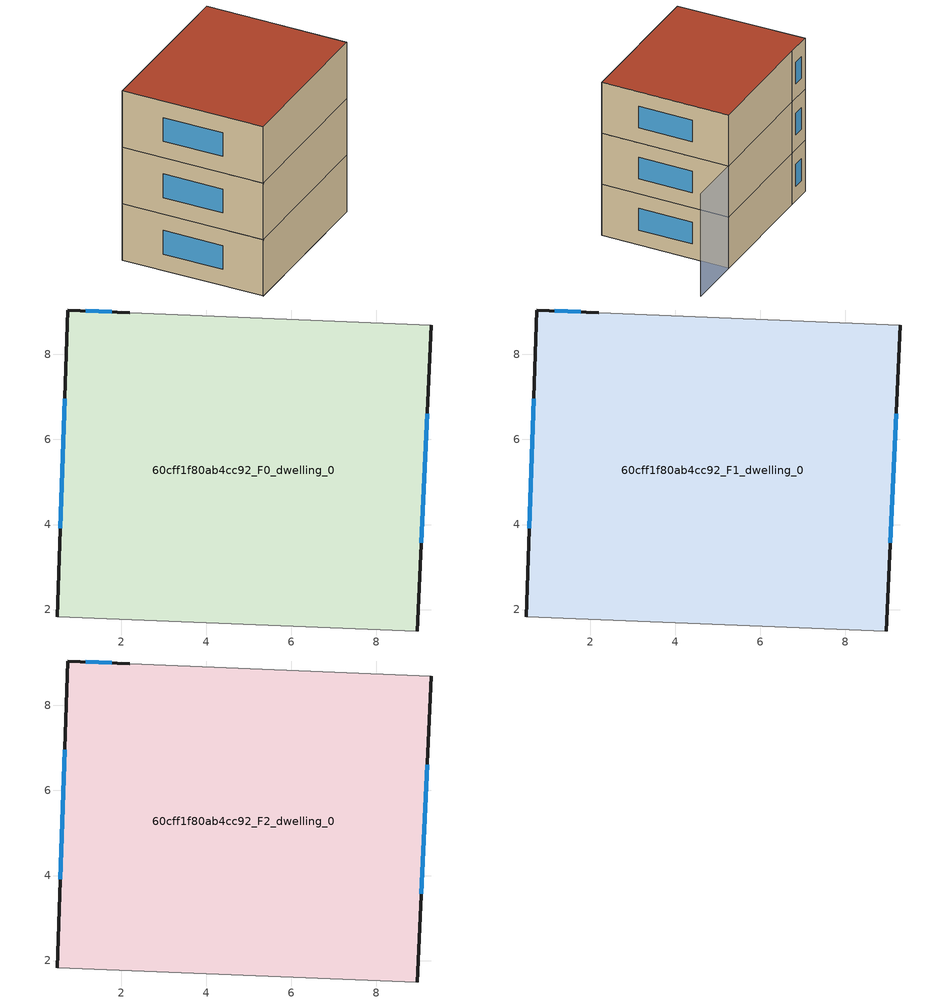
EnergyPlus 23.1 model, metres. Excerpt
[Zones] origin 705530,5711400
60cff1f80ab4cc92_F0_dwelling_0
 floor ground (EU_floor_Construction): 9.3,8.69 8.96,1.5 0.49,1.83 0.74,9.05 2.21,8.98 z0
 wall outside (EU_wall_Construction): 8.96,1.5 9.3,8.69 / 2.21,8.98 0.74,9.05 0.49,1.83 z0:3
 wall adiabatic (EU_wall_Construction): 9.3,8.69 2.21,8.98 / 0.49,1.83 8.96,1.5 z0:3
 window (EU_Window_Construction): 9.06,3.57 9.2,6.61 / 0.67,6.96 0.57,3.92 / 1.78,9 1.17,9.03 z0.87:2.13
60cff1f80ab4cc92_F1_dwelling_0
 floor to 60cff1f80ab4cc92_F0_dwelling_0 (EU_floor_Construction): 9.3,8.69 8.96,1.5 0.49,1.83 0.74,9.05 2.21,8.98 z3
 wall outside (EU_wall_Construction): 8.96,1.5 9.3,8.69 / 2.21,8.98 0.74,9.05 0.49,1.83 z3:6
 wall adiabatic (EU_wall_Construction): 9.3,8.69 2.21,8.98 / 0.49,1.83 8.96,1.5 z3:6
 window (EU_Window_Construction): 9.06,3.57 9.2,6.61 / 0.67,6.96 0.57,3.92 / 1.78,9 1.17,9.03 z3.87:5.13
60cff1f80ab4cc92_F2_dwelling_0
 floor to 60cff1f80ab4cc92_F1_dwelling_0 (EU_floor_Construction): 9.3,8.69 8.96,1.5 0.49,1.83 0.74,9.05 2.21,8.98 z6
 wall outside (EU_wall_Construction): 8.96,1.5 9.3,8.69 / 2.21,8.98 0.74,9.05 0.49,1.83 z6:9
 wall adiabatic (EU_wall_Construction): 9.3,8.69 2.21,8.98 / 0.49,1.83 8.96,1.5 z6:9
 window (EU_Window_Construction): 9.06,3.57 9.2,6.61 / 0.67,6.96 0.57,3.92 / 1.78,9 1.17,9.03 z6.87:8.13
 roof outside (EU_roof_Construction): 8.96,1.5 9.3,8.69 2.21,8.98 0.74,9.05 0.49,1.83 z9
shading: 0.49,1.83 8.96,1.5 z0:9; 12.4,8.55 2.21,8.98 z0:6
[Building]
EU S2 Campaign: North Axis=0; Terrain=City; Solar Distribution=FullExterior
[Site:Location]
London: Latitude=51.5; Longitude=-0.5; Time Zone=0; Elevation=25
[SizingPeriod:WeatherFileDays]
AnnualSizingPeriod: Begin Month=1; Begin Day of Month=1; End Month=12; End Day of Month=31; Day of Week for Start Day=Monday; Use Weather File Daylight Saving Period=No; Use Weather File Rain and Snow Indicators=No
[MATERIAL]
EU_InternalMass_Material: Roughness=MediumRough; Thickness=0.1; Conductivity=1; Density=1800; Specific Heat=900; Thermal Absorptance=0.9; Solar Absorptance=0.7; Visible Absorptance=0.7
[MATERIAL:NOMASS] Roughness=MediumRough; Thermal Absorptance=0.9; Solar Absorptance=0.7; Visible Absorptance=0.7
Name | Thermal Resistance
EU_wall_NoMass | 0.724719
EU_roof_NoMass | 2.98947
EU_floor_NoMass | 2.39157
[WINDOWMATERIAL:SIMPLEGLAZINGSYSTEM]
EU_Window_SimpleGlazing: UFactor=2.63425; Solar Heat Gain Coefficient=0.76; Visible Transmittance=0.76
[CONSTRUCTION]
EU_wall_Construction: EU_wall_NoMass
EU_roof_Construction: EU_roof_NoMass
EU_floor_Construction: EU_floor_NoMass
EU_Window_Construction: EU_Window_SimpleGlazing
EU_InternalMass_Construction: EU_InternalMass_Material
[ZONE] Type=1; Multiplier=1; Ceiling Height=autocalculate; Floor Area=autocalculate; Part of Total Floor Area=Yes
Name | Volume
60cff1f80ab4cc92_F0_dwelling_0 | 184.26
60cff1f80ab4cc92_F1_dwelling_0; 60cff1f80ab4cc92_F2_dwelling_0 | 184.261
[INTERNALMASS] Construction=EU_InternalMass_Construction; Surface Area=61.4204
Name | Zone or ZoneList
60cff1f80ab4cc92_F0_dwelling_0_EU_InternalMass | 60cff1f80ab4cc92_F0_dwelling_0
60cff1f80ab4cc92_F1_dwelling_0_EU_InternalMass | 60cff1f80ab4cc92_F1_dwelling_0
60cff1f80ab4cc92_F2_dwelling_0_EU_InternalMass | 60cff1f80ab4cc92_F2_dwelling_0
[OTHEREQUIPMENT] Fuel Type=Electricity; Design Level Calculation Method=Watts/Area; Power per Zone Floor Area=1; Fraction Latent=0; Fraction Radiant=0; Fraction Lost=0; Carbon Dioxide Generation Rate=0; EndUse Subcategory=EU_Step8_InternalGains
Name | Zone or ZoneList or Space or SpaceList | Schedule
EU_Step8_InternalGain_60cff1f80ab4cc92_F0_dwelling_0_f000 | 60cff1f80ab4cc92_F0_dwelling_0 | EU_Step8_GainSchedule_60cff1f80ab4cc92_F0_dwelling_0_f000
EU_Step8_InternalGain_60cff1f80ab4cc92_F1_dwelling_0_f000 | 60cff1f80ab4cc92_F1_dwelling_0 | EU_Step8_GainSchedule_60cff1f80ab4cc92_F1_dwelling_0_f000
EU_Step8_InternalGain_60cff1f80ab4cc92_F2_dwelling_0_f000 | 60cff1f80ab4cc92_F2_dwelling_0 | EU_Step8_GainSchedule_60cff1f80ab4cc92_F2_dwelling_0_f000
[ZONEVENTILATION:DESIGNFLOWRATE] Schedule=EU_AlwaysOn; Design Flow Rate Calculation Method=AirChanges/Hour; Air Changes per Hour=0.418135; Ventilation Type=Natural; Fan Pressure Rise=0; Fan Total Efficiency=1; Constant Term Coefficient=1; Temperature Term Coefficient=0; Velocity Term Coefficient=0; Velocity Squared Term Coefficient=0; Minimum Indoor Temperature=-100; Maximum Indoor Temperature=100; Delta Temperature=-100; Minimum Outdoor Temperature=-100; Maximum Outdoor Temperature=100; Maximum Wind Speed=40
Name | Zone or ZoneList or Space or SpaceList
EU_ConstantAir_60cff1f80ab4cc92_F0_dwelling_0 | 60cff1f80ab4cc92_F0_dwelling_0
EU_ConstantAir_60cff1f80ab4cc92_F1_dwelling_0 | 60cff1f80ab4cc92_F1_dwelling_0
EU_ConstantAir_60cff1f80ab4cc92_F2_dwelling_0 | 60cff1f80ab4cc92_F2_dwelling_0
[HVACTEMPLATE:THERMOSTAT] Constant Heating Setpoint=20; Constant Cooling Setpoint=50
EU_HeatOnly_60cff1f80ab4cc92_F0_dwelling_0; EU_HeatOnly_60cff1f80ab4cc92_F1_dwelling_0; EU_HeatOnly_60cff1f80ab4cc92_F2_dwelling_0
[HVACTEMPLATE:ZONE:IDEALLOADSAIRSYSTEM] System Availability Schedule=EU_AlwaysOn; Maximum Heating Supply Air Temperature=50; Minimum Cooling Supply Air Temperature=13; Maximum Heating Supply Air Humidity Ratio=0.0156; Minimum Cooling Supply Air Humidity Ratio=0.0077; Heating Limit=NoLimit; Cooling Limit=NoLimit; Heating Availability Schedule=EU_AlwaysOn; Cooling Availability Schedule=EU_CoolingOff; Dehumidification Control Type=ConstantSensibleHeatRatio; Cooling Sensible Heat Ratio=0.7; Dehumidification Setpoint=60; Humidification Control Type=None; Humidification Setpoint=30; Outdoor Air Method=None; Outdoor Air Flow Rate per Person=0.00944; Outdoor Air Flow Rate per Zone Floor Area=0; Outdoor Air Flow Rate per Zone=0; Demand Controlled Ventilation Type=None; Outdoor Air Economizer Type=NoEconomizer; Heat Recovery Type=None; Sensible Heat Recovery Effectiveness=0.7; Latent Heat Recovery Effectiveness=0.65
Name | Template Thermostat
60cff1f80ab4cc92_F0_dwelling_0 | EU_HeatOnly_60cff1f80ab4cc92_F0_dwelling_0
60cff1f80ab4cc92_F1_dwelling_0 | EU_HeatOnly_60cff1f80ab4cc92_F1_dwelling_0
60cff1f80ab4cc92_F2_dwelling_0 | EU_HeatOnly_60cff1f80ab4cc92_F2_dwelling_0
[SIZING:ZONE] Zone Cooling Design Supply Air Temperature Input Method=SupplyAirTemperature; Zone Cooling Design Supply Air Temperature=13; Zone Heating Design Supply Air Temperature Input Method=SupplyAirTemperature; Zone Heating Design Supply Air Temperature=50; Zone Cooling Design Supply Air Humidity Ratio=0.008; Zone Heating Design Supply Air Humidity Ratio=0.008; Cooling Design Air Flow Method=DesignDay; Cooling Design Air Flow Rate=0; Cooling Minimum Air Flow per Zone Floor Area=0.000762; Cooling Minimum Air Flow=0; Cooling Minimum Air Flow Fraction=0.2; Heating Design Air Flow Method=DesignDay; Heating Design Air Flow Rate=0; Heating Maximum Air Flow per Zone Floor Area=0.002032; Heating Maximum Air Flow=0.141576; Heating Maximum Air Flow Fraction=0.3; Account for Dedicated Outdoor Air System=No; Dedicated Outdoor Air System Control Strategy=NeutralSupplyAir; Dedicated Outdoor Air Low Setpoint Temperature for Design=autosize; Dedicated Outdoor Air High Setpoint Temperature for Design=autosize; Zone Load Sizing Method=Sensible Load Only No Latent Load; Zone Latent Cooling Design Supply Air Humidity Ratio Input Method=HumidityRatioDifference; Zone Cooling Design Supply Air Humidity Ratio Difference=0.005; Zone Latent Heating Design Supply Air Humidity Ratio Input Method=HumidityRatioDifference; Zone Humidification Design Supply Air Humidity Ratio Difference=0.005
60cff1f80ab4cc92_F0_dwelling_0; 60cff1f80ab4cc92_F1_dwelling_0; 60cff1f80ab4cc92_F2_dwelling_0
[SCHEDULE:CONSTANT]
Name | Hourly Value
EU_AlwaysOn | 1
EU_CoolingOff | 0
[SCHEDULE:FILE] Column Number=1; Rows to Skip at Top=0; Number of Hours of Data=8760; Column Separator=Comma; Interpolate to Timestep=No; Minutes per Item=60; Adjust Schedule for Daylight Savings=Yes
Name | File
EU_Step8_GainSchedule_60cff1f80ab4cc92_F0_dwelling_0_f000 | ../../schedules/60cff1f80ab4cc92/60cff1f80ab4cc92_F0_dwelling_0_f000_gain.csv
EU_Step8_GainSchedule_60cff1f80ab4cc92_F1_dwelling_0_f000 | ../../schedules/60cff1f80ab4cc92/60cff1f80ab4cc92_F1_dwelling_0_f000_gain.csv
EU_Step8_GainSchedule_60cff1f80ab4cc92_F2_dwelling_0_f000 | ../../schedules/60cff1f80ab4cc92/60cff1f80ab4cc92_F2_dwelling_0_f000_gain.csv
